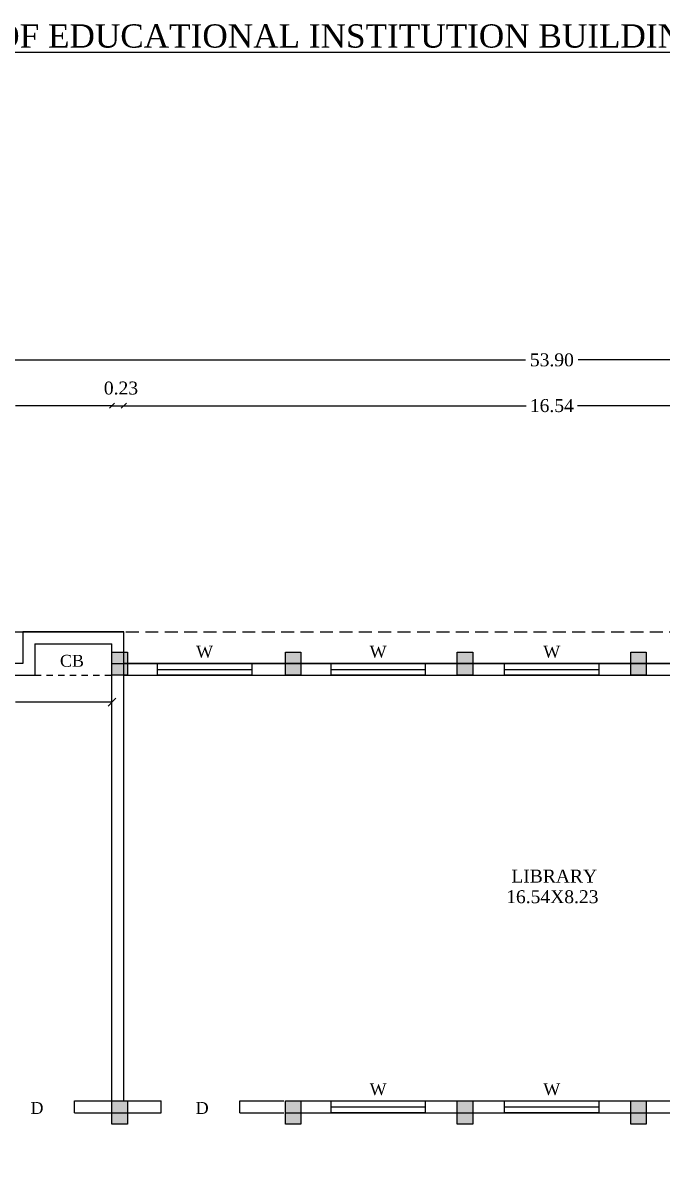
# Model space of a CAD drawing. Header units: metres. Extents: x -53 to 471, y -924 to -843.
# Drawn here: x -32.67 to -20.32, y -888.1 to -865.92 of the extents above; entities that cross this region are included whole.
import ezdxf
from ezdxf.enums import TextEntityAlignment as Align

# ---------------------------------------------------------------- set-up
doc = ezdxf.new("R2010")
doc.units = ezdxf.units.M
doc.header["$MEASUREMENT"] = 0
doc.header["$PDMODE"] = 3
doc.linetypes.add('HIDDEN', pattern=[0.375, 0.25, -0.125])
doc.layers.get('DEFPOINTS').update_dxf_attribs({"lineweight": 5})
doc.layers.add('BLK_1_FLR_0_BLT_UP_AREA_EXISTING', color=27, linetype='Continuous')
doc.styles.add('Isa-', font='times.ttf')
doc.styles.add('STYLE2', font='times.ttf')
doc.dimstyles.new('Copy of ISO-25', dxfattribs={"dimscale": 0, "dimtxt": 0.23, "dimasz": 0.1, "dimexe": 1.25, "dimexo": 0.625, "dimgap": 0.11, "dimtad": 0, "dimtih": 1, "dimtoh": 1, "dimzin": 1, "dimdsep": 46, "dimtxsty": 'STYLE2', "dimblk": 'OBLIQUE', "dimcen": 0, "dimse1": 1, "dimse2": 1, "dimclrd": 1, "dimclrt": 3, "dimadec": 0, "dimazin": 2, "dimtfac": 1, "dimtix": 1, "dimtofl": 0, "dimtmove": 0, "dimatfit": 3, "dimfxl": 0, "dimtolj": 1, "dimarcsym": 0})
doc.dimstyles.new('ISO-25', dxfattribs={"dimscale": 0, "dimtxt": 0.23, "dimasz": 0.15, "dimexe": 1.25, "dimexo": 0.625, "dimgap": 0.11, "dimtad": 0, "dimtih": 1, "dimtoh": 1, "dimzin": 1, "dimdsep": 46, "dimtxsty": 'STYLE2', "dimblk": 'OBLIQUE', "dimcen": 0, "dimse1": 1, "dimse2": 1, "dimclrd": 1, "dimclrt": 3, "dimadec": 0, "dimazin": 2, "dimtfac": 1, "dimtix": 1, "dimtofl": 0, "dimtmove": 0, "dimatfit": 3, "dimfxl": 0, "dimtolj": 1, "dimarcsym": 0})

# ---------------------------------------------------------------- blocks, each defined once
blk = doc.blocks.new('_Oblique')
at = {"color": 0, "linetype": 'ByBlock', "lineweight": -2}
blk.add_line((-0.5, -0.5), (0.5, 0.5), dxfattribs=at)
blk = doc.blocks.new('*D259')
at = {"color": 1, "lineweight": -2}
for p, q in [((-35.516, -879.053), (-33.653, -879.053)), ((-30.946, -879.053), (-32.809, -879.053))]:
    blk.add_line(p, q, dxfattribs=at)
at = {"layer": 'DEFPOINTS', "color": 0}
for p in [(-30.946, -879.053), (-35.516, -879.607), (-30.946, -879.607)]:
    blk.add_point(p, dxfattribs=at)
at = {"color": 1, "lineweight": -2, "xscale": 0.15, "yscale": 0.15, "zscale": 0.15, "rotation": 180}
blk.add_blockref('_Oblique', (-35.516, -879.053), dxfattribs=at)
at = {"color": 1, "lineweight": -2, "xscale": 0.15, "yscale": 0.15, "zscale": 0.15}
blk.add_blockref('_Oblique', (-30.946, -879.053), dxfattribs=at)
at = {"color": 3, "lineweight": 25, "insert": (-33.231, -879.053), "char_height": 0.25, "attachment_point": 5, "style": 'STYLE2'}
blk.add_mtext('\\A1;4.57', dxfattribs=at)
blk = doc.blocks.new('*D75')
at = {"color": 1, "lineweight": -2}
for p, q in [((-49.396, -872.436), (-22.956, -872.436)), ((4.504, -872.436), (-21.936, -872.436))]:
    blk.add_line(p, q, dxfattribs=at)
at = {"layer": 'DEFPOINTS', "color": 0}
for p in [(-49.396, -872.436), (-49.396, -886.983), (4.504, -886.983)]:
    blk.add_point(p, dxfattribs=at)
at = {"color": 1, "lineweight": -2, "xscale": 0.1, "yscale": 0.1, "zscale": 0.1, "rotation": 180}
blk.add_blockref('_Oblique', (-49.396, -872.436), dxfattribs=at)
at = {"color": 1, "lineweight": -2, "xscale": 0.1, "yscale": 0.1, "zscale": 0.1}
blk.add_blockref('_Oblique', (4.504, -872.436), dxfattribs=at)
at = {"color": 3, "lineweight": 25, "insert": (-22.446, -872.436), "char_height": 0.25, "attachment_point": 5, "style": 'STYLE2'}
blk.add_mtext('\\A1;53.90', dxfattribs=at)
blk = doc.blocks.new('*D308')
at = {"color": 1, "lineweight": -2}
for p, q in [((-35.516, -873.32), (-33.653, -873.32)), ((-30.946, -873.32), (-32.809, -873.32))]:
    blk.add_line(p, q, dxfattribs=at)
at = {"layer": 'DEFPOINTS', "color": 0}
for p in [(-30.946, -873.32), (-30.946, -877.923), (-35.516, -878.533)]:
    blk.add_point(p, dxfattribs=at)
at = {"color": 1, "lineweight": -2, "xscale": 0.1, "yscale": 0.1, "zscale": 0.1, "rotation": 180}
blk.add_blockref('_Oblique', (-35.516, -873.32), dxfattribs=at)
at = {"color": 1, "lineweight": -2, "xscale": 0.1, "yscale": 0.1, "zscale": 0.1}
blk.add_blockref('_Oblique', (-30.946, -873.32), dxfattribs=at)
at = {"color": 3, "lineweight": 25, "insert": (-33.231, -873.32), "char_height": 0.25, "attachment_point": 5, "style": 'STYLE2'}
blk.add_mtext('\\A1;4.57', dxfattribs=at)
blk = doc.blocks.new('*D309')
at = {"color": 1, "lineweight": -2}
blk.add_line((-30.946, -873.32), (-30.716, -873.32), dxfattribs=at)
at = {"layer": 'DEFPOINTS', "color": 0}
for p in [(-30.716, -873.32), (-30.716, -877.693), (-30.946, -877.923)]:
    blk.add_point(p, dxfattribs=at)
at = {"color": 1, "lineweight": -2, "xscale": 0.1, "yscale": 0.1, "zscale": 0.1, "rotation": 180}
blk.add_blockref('_Oblique', (-30.946, -873.32), dxfattribs=at)
at = {"color": 1, "lineweight": -2, "xscale": 0.1, "yscale": 0.1, "zscale": 0.1}
blk.add_blockref('_Oblique', (-30.716, -873.32), dxfattribs=at)
at = {"color": 3, "lineweight": 25, "insert": (-30.772, -872.981), "char_height": 0.25, "attachment_point": 5, "style": 'STYLE2'}
blk.add_mtext('\\A1;0.23', dxfattribs=at)
blk = doc.blocks.new('*D310')
at = {"color": 1, "lineweight": -2}
for p, q in [((-30.716, -873.32), (-22.943, -873.32)), ((-14.176, -873.32), (-21.949, -873.32))]:
    blk.add_line(p, q, dxfattribs=at)
at = {"layer": 'DEFPOINTS', "color": 0}
for p in [(-14.176, -873.32), (-30.716, -877.693), (-14.176, -878.533)]:
    blk.add_point(p, dxfattribs=at)
at = {"color": 1, "lineweight": -2, "xscale": 0.1, "yscale": 0.1, "zscale": 0.1, "rotation": 180}
blk.add_blockref('_Oblique', (-30.716, -873.32), dxfattribs=at)
at = {"color": 1, "lineweight": -2, "xscale": 0.1, "yscale": 0.1, "zscale": 0.1}
blk.add_blockref('_Oblique', (-14.176, -873.32), dxfattribs=at)
at = {"color": 3, "lineweight": 25, "insert": (-22.446, -873.32), "char_height": 0.25, "attachment_point": 5, "style": 'STYLE2'}
blk.add_mtext('\\A1;16.54', dxfattribs=at)
blk = doc.blocks.new('*D385')
at = {"color": 1, "lineweight": -2}
for p, q in [((-52.277, -874.393), (-52.277, -896.375)), ((-52.277, -919.386), (-52.277, -897.404))]:
    blk.add_line(p, q, dxfattribs=at)
at = {"layer": 'DEFPOINTS', "color": 0}
for p in [(-52.277, -874.393), (-43.376, -874.393), (-30.946, -919.386)]:
    blk.add_point(p, dxfattribs=at)
at = {"color": 1, "lineweight": -2, "xscale": 0.1, "yscale": 0.1, "zscale": 0.1}
for p, rotation in [((-52.277, -874.393), 90), ((-52.277, -919.386), 270)]:
    blk.add_blockref('_Oblique', p, dxfattribs=dict(at, rotation=rotation))
at = {"color": 3, "lineweight": 25, "insert": (-52.277, -896.889), "char_height": 0.25, "attachment_point": 5, "rotation": 90, "style": 'STYLE2'}
blk.add_mtext('\\A1;44.99', dxfattribs=at)
blk = doc.blocks.new('FF COLUMN')
for color, points in [(4, [(12.43, -4.14), (12.43, -3.69), (12.73, -3.69), (12.73, -4.14)]), (4, [(15.78, -4.14), (15.78, -3.69), (16.08, -3.69), (16.08, -4.14)]), (4, [(19.1, -4.14), (19.1, -3.69), (19.4, -3.69), (19.4, -4.14)]), (4, [(22.455, -4.14), (22.455, -3.69), (22.755, -3.69), (22.755, -4.14)]), (5, [(12.73, -12.37), (12.73, -12.82), (12.43, -12.82), (12.43, -12.37)]), (5, [(16.08, -12.37), (16.08, -12.82), (15.78, -12.82), (15.78, -12.37)]), (5, [(19.4, -12.37), (19.4, -12.82), (19.1, -12.82), (19.1, -12.37)]), (5, [(22.755, -12.37), (22.755, -12.82), (22.455, -12.82), (22.455, -12.37)])]:
    blk.add_hatch(color=color).paths.add_polyline_path(points)
at = {"color": 4}
for points in [[(12.43, -4.14), (12.43, -3.69), (12.73, -3.69), (12.73, -4.14)], [(15.78, -4.14), (15.78, -3.69), (16.08, -3.69), (16.08, -4.14)], [(19.1, -4.14), (19.1, -3.69), (19.4, -3.69), (19.4, -4.14)], [(22.455, -4.14), (22.455, -3.69), (22.755, -3.69), (22.755, -4.14)]]:
    blk.add_lwpolyline(points, close=True, dxfattribs=at)
at = {"color": 5}
for points in [[(12.73, -12.37), (12.73, -12.82), (12.43, -12.82), (12.43, -12.37)], [(16.08, -12.37), (16.08, -12.82), (15.78, -12.82), (15.78, -12.37)], [(19.4, -12.37), (19.4, -12.82), (19.1, -12.82), (19.1, -12.37)], [(22.755, -12.37), (22.755, -12.82), (22.455, -12.82), (22.455, -12.37)]]:
    blk.add_lwpolyline(points, close=True, dxfattribs=at)

msp = doc.modelspace()

# ---------------------------------------------------------------- linework, layer by layer
at = {"color": 1, "linetype": 'HIDDEN', "lineweight": -3}
msp.add_line((-37.42611, -877.69321), (-7.46611, -877.69321), dxfattribs=at)
at = {"lineweight": -3}
for p, q in [((-32.66611, -877.69321), (-30.71611, -877.69321)), ((-30.71611, -886.76321), (-30.71611, -877.69321)), ((-32.43611, -877.92321), (-30.94611, -877.92321)), ((-32.43611, -877.92321), (-32.43611, -878.53321)), ((-30.94611, -886.76321), (-30.94611, -877.92321)), ((-30.94611, -878.30321), (-13.94611, -878.30321)), ((-35.51611, -878.53321), (-32.43611, -878.53321)), ((-30.94611, -886.76321), (-30.94611, -878.53321)), ((-30.71611, -878.53321), (-27.59611, -878.53321)), ((-30.71611, -886.76321), (-30.71611, -878.53321)), ((-27.59611, -878.53321), (-14.17611, -878.53321)), ((-31.66727, -886.76321), (-30.94611, -886.76321)), ((-31.66727, -886.99321), (-31.66727, -886.76321)), ((-30.71611, -886.76321), (-29.99513, -886.76321)), ((-29.99513, -886.99321), (-29.99513, -886.76321)), ((-28.47513, -886.76321), (-27.62611, -886.76321)), ((-28.47513, -886.99321), (-28.47513, -886.76321)), ((-27.59611, -886.76321), (-16.69611, -886.76321)), ((-31.66727, -886.99321), (-29.99513, -886.99321)), ((-28.47513, -886.99321), (-27.62611, -886.99321)), ((-27.59611, -886.99321), (-16.69611, -886.99321))]:
    msp.add_line(p, q, dxfattribs=at)
at = {"color": 41, "linetype": 'HIDDEN', "lineweight": -3, "ltscale": 0.5}
msp.add_line((-32.43611, -878.53321), (-30.95611, -878.53321), dxfattribs=at)
at = {"color": 1, "lineweight": -3}
for p, q in [((-30.06611, -878.41821), (-28.24611, -878.41821)), ((-26.71361, -878.41821), (-24.89361, -878.41821)), ((-23.35861, -878.41821), (-21.53861, -878.41821)), ((-26.71361, -886.87821), (-24.89361, -886.87821)), ((-23.35861, -886.87821), (-21.53861, -886.87821))]:
    msp.add_line(p, q, dxfattribs=at)
at = {"color": 2, "lineweight": -3}
for points in [[(-28.24611, -878.30321), (-28.24611, -878.53321), (-30.06611, -878.53321), (-30.06611, -878.30321)], [(-24.89361, -878.30321), (-24.89361, -878.53321), (-26.71361, -878.53321), (-26.71361, -878.30321)], [(-21.53861, -878.30321), (-21.53861, -878.53321), (-23.35861, -878.53321), (-23.35861, -878.30321)], [(-24.89361, -886.76321), (-24.89361, -886.99321), (-26.71361, -886.99321), (-26.71361, -886.76321)], [(-21.53861, -886.76321), (-21.53861, -886.99321), (-23.35861, -886.99321), (-23.35861, -886.76321)]]:
    msp.add_lwpolyline(points, close=True, dxfattribs=at)
at = {"layer": 'BLK_1_FLR_0_BLT_UP_AREA_EXISTING', "color": 27}
msp.add_lwpolyline([(-14.17611, -878.30321), (-20.61611, -878.30321), (-20.92111, -878.30321), (-23.97611, -878.30321), (-24.27611, -878.30321), (-30.71611, -878.30321), (-30.71611, -877.69321), (-32.66611, -877.69321), (-32.66611, -878.30321), (-35.71611, -878.30321), (-35.71611, -877.69321), (-37.42611, -877.69321), (-37.42611, -874.39336), (-43.37611, -874.39336), (-43.37611, -880.06321), (-40.32611, -880.06321), (-40.32611, -882.44321), (-45.85611, -882.44321), (-45.85611, -886.98321), (-49.39611, -886.98321), (-49.39611, -888.93321)], dxfattribs=at)

# ---------------------------------------------------------------- block references
msp.add_blockref('FF COLUMN', (-43.37611, -874.39336))

# ---------------------------------------------------------------- texts
at = {"color": 2, "lineweight": -3, "style": 'Isa-'}
msp.add_text('%%UPLAN SHOWING THE PROPOSED ADDITIONAL CONSTRUCTION OF EDUCATIONAL INSTITUTION BUILDING FOR DAKSHINA BHARAT HINDI PRACHAR SABHA (T) ', height=0.45, dxfattribs=at).set_placement((-53.49786, -866.39579))
at = {"color": 4, "lineweight": -3, "style": 'Isa-'}
for s, p in [('W', (-29.15611, -878.19178)), ('W', (-25.80361, -878.19178)), ('W', (-22.44861, -878.19178)), ('CB', (-31.71923, -878.36781)), ('W', (-25.80361, -886.65178)), ('W', (-22.44861, -886.65178)), ('D', (-32.39517, -887.01384)), ('D', (-29.20303, -887.01384))]:
    msp.add_text(s, height=0.23, dxfattribs=at).set_placement(p, align=Align.CENTER)
at = {"lineweight": -3, "style": 'Isa-'}
for s, p in [('LIBRARY', (-22.4004, -882.54074)), ('16.54X8.23', (-22.43691, -882.9387))]:
    msp.add_text(s, height=0.25, dxfattribs=at).set_placement(p, align=Align.CENTER)

# ---------------------------------------------------------------- dimensions: what is measured, and where the dimension line sits
at = {"lineweight": 25}
for base, p1, p2, dimstyle, override, picture, middle in [((-49.39611, -872.43636), (4.50389, -886.98321), (-49.39611, -886.98321), 'Copy of ISO-25', {"dimscale": 1, "dimtxt": 0.25}, '*D75', (-22.44611, -872.43636)), ((-30.94611, -873.32033), (-35.51611, -878.53321), (-30.94611, -877.92321), 'Copy of ISO-25', {"dimscale": 1, "dimtxt": 0.25, "dimtmove": 1}, '*D308', (-33.23111, -873.32033)), ((-14.17611, -873.32033), (-30.71611, -877.69321), (-14.17611, -878.53321), 'Copy of ISO-25', {"dimscale": 1, "dimtxt": 0.25, "dimtmove": 1}, '*D310', (-22.44611, -873.32033)), ((-30.94611, -879.05335), (-35.51611, -879.60717), (-30.94611, -879.60717), 'ISO-25', {"dimscale": 1, "dimtxt": 0.25}, '*D259', (-33.23111, -879.05335))]:
    dim = msp.add_linear_dim(base=base, p1=p1, p2=p2, dimstyle=dimstyle, override=override, dxfattribs=at)
    dim.commit()
    dim.dimension.update_dxf_attribs({"geometry": picture, "text_midpoint": middle})
dim = msp.add_linear_dim(base=(-30.71611, -873.32033), p1=(-30.94611, -877.92321), p2=(-30.71611, -877.69321), dimstyle='Copy of ISO-25', override={"dimscale": 1, "dimtxt": 0.25, "dimtmove": 2}, dxfattribs=at)
dim.commit()
dim.dimension.update_dxf_attribs({"geometry": '*D309', "text_midpoint": (-30.77202, -872.98134), "dimtype": 160})
dim = msp.add_linear_dim(base=(-52.27701, -874.39336), p1=(-30.94611, -919.38555), p2=(-43.37611, -874.39336), angle=90, dimstyle='Copy of ISO-25', override={"dimscale": 1, "dimtxt": 0.25}, dxfattribs=at)
dim.commit()
dim.dimension.update_dxf_attribs({"geometry": '*D385', "text_midpoint": (-52.27701, -896.88946), "text_rotation": 90})

doc.saveas('drawing.dxf')
